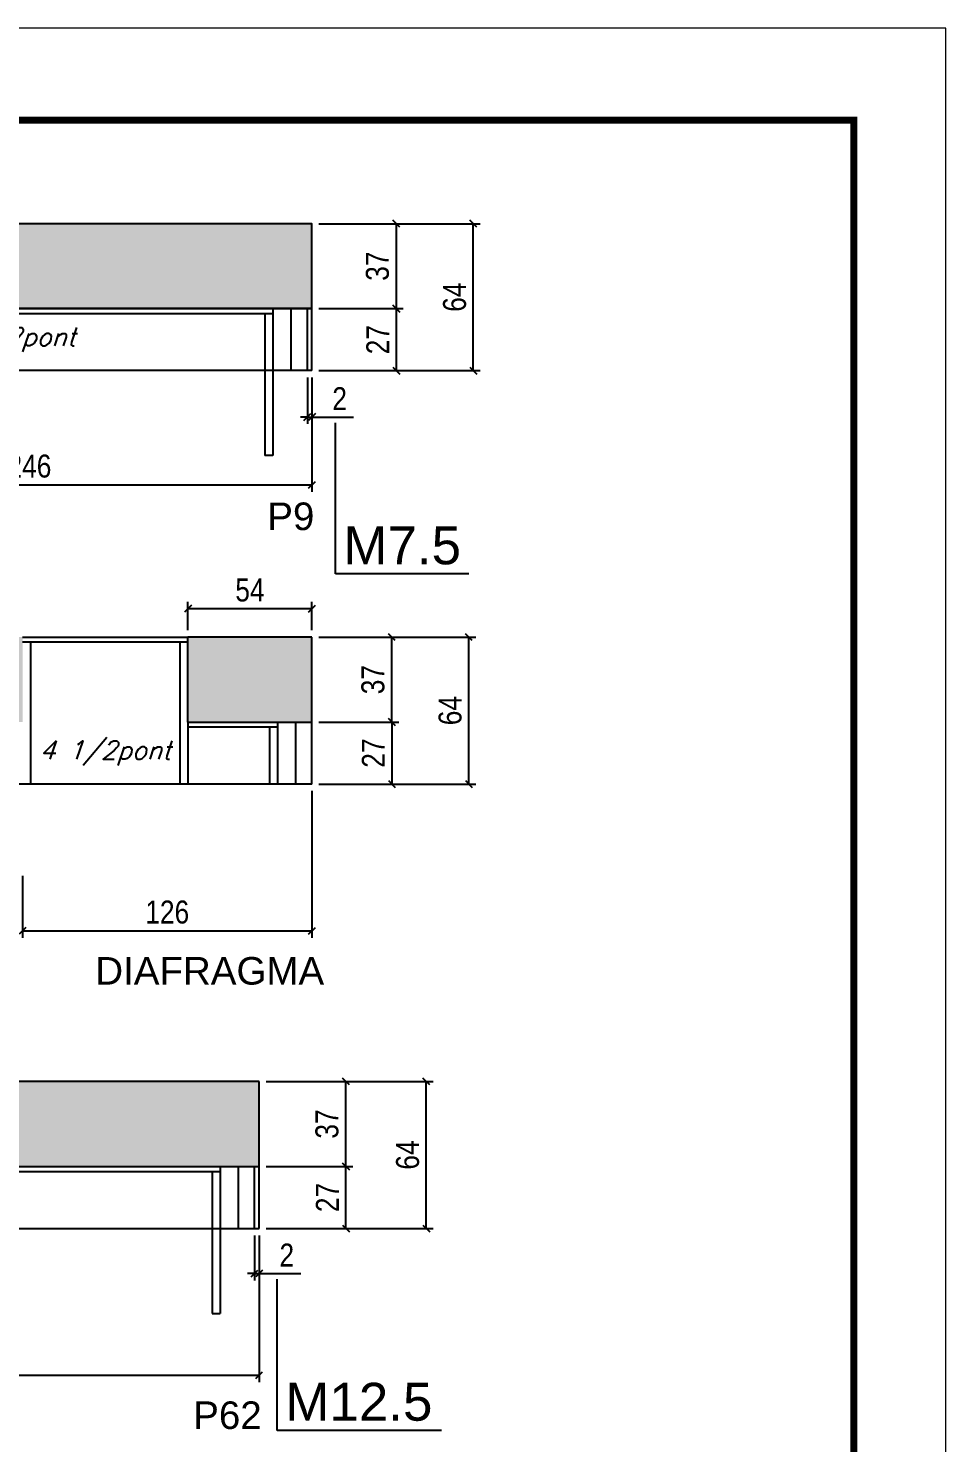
# Model space of a CAD drawing. Extents: x 3309 to 9590, y -2522 to 14608.
# Drawn here: x 4395 to 4794, y 10546 to 11162 of the extents above; entities that cross this region are included whole.
import ezdxf

# ---------------------------------------------------------------- set-up
doc = ezdxf.new("R2010")
doc.units = 0
doc.linetypes.add('DASHED', pattern=[0.75, 0.5, -0.25])
for name, color, linetype in [('5', 5, 'Continuous'), ('COTA', 241, 'Continuous'), ('NOMENCLATURA', 7, 'Continuous'), ('Painéis', 200, 'Continuous'), ('SARR_2.2x7', 40, 'Continuous'), ('SARR_3.5x7', 81, 'Continuous'), ('texto', 7, 'Continuous')]:
    doc.layers.add(name, color=color, linetype=linetype)
doc.layers.add('Folhas', color=255, linetype='Continuous', lineweight=9)
doc.layers.add('SARRAFO DE PRESSAO', color=251, linetype='DASHED', lineweight=9)
doc.styles.add('COTA TECNICA', font='techl___.ttf', dxfattribs={"height": 10})
doc.styles.add('Romans', font='romans.shx')
doc.styles.get("Standard").update_dxf_attribs({"font": 'arial.ttf'})
doc.dimstyles.new('PAINEL', dxfattribs={"dimtxt": 10, "dimasz": 3, "dimexe": 3, "dimexo": 3, "dimgap": 3, "dimtad": 1, "dimdec": 1, "dimzin": 12, "dimdsep": 46, "dimtxsty": 'COTA TECNICA', "dimblk1": 'OBLIQUE', "dimblk2": 'OBLIQUE', "dimsah": 1, "dimcen": 0.9, "dimclrd": 4, "dimclre": 4, "dimclrt": 240, "dimadec": 1, "dimazin": 3, "dimtfac": 1, "dimtdec": 1, "dimtmove": 0, "dimatfit": 3, "dimfxl": 1, "dimtolj": 1, "dimtzin": 12, "dimarcsym": 0})

# ---------------------------------------------------------------- blocks, each defined once
blk = doc.blocks.new('9999999999')
at = {"layer": 'Folhas'}
blk.add_lwpolyline([(98138.98, 34190.21), (99623.98, 34190.21), (99623.98, 35240.21), (98138.98, 35240.21)], close=True, dxfattribs=at)
at = {"layer": 'Folhas', "color": 30, "const_width": 3}
blk.add_lwpolyline([(98213.98, 34230.21), (99583.98, 34230.21), (99583.98, 35200.21), (98213.98, 35200.21)], close=True, dxfattribs=at)
blk = doc.blocks.new('_Oblique')
at = {"color": 0, "linetype": 'ByBlock', "lineweight": -2}
blk.add_line((-0.5, -0.5), (0.5, 0.5), dxfattribs=at)
blk = doc.blocks.new('*D425')
at = {"layer": 'COTA', "color": 4, "lineweight": -2, "transparency": 16777216}
for p, q in [((4521.45, 11040.05), (4558.21, 11040.05)), ((4555.21, 11013.05), (4555.21, 11040.05)), ((4521.45, 11013.05), (4558.21, 11013.05))]:
    blk.add_line(p, q, dxfattribs=at)
at = {"layer": 'Defpoints', "color": 0, "transparency": 16777216}
for p in [(4518.45, 11040.05), (4555.21, 11040.05), (4518.45, 11013.05)]:
    blk.add_point(p, dxfattribs=at)
at = {"layer": 'COTA', "color": 4, "lineweight": -2, "transparency": 16777216, "xscale": 3, "yscale": 3, "zscale": 3}
for p, rotation in [((4555.21, 11040.05), 90), ((4555.21, 11013.05), 270)]:
    blk.add_blockref('_Oblique', p, dxfattribs=dict(at, rotation=rotation))
at = {"layer": 'COTA', "color": 240, "transparency": 16777216, "insert": (4547.13, 11026.55), "char_height": 10, "attachment_point": 5, "rotation": 90, "style": 'COTA TECNICA'}
blk.add_mtext('\\A1;27', dxfattribs=at)
blk = doc.blocks.new('*D426')
at = {"layer": 'COTA', "color": 4, "lineweight": -2, "transparency": 16777216}
for p, q in [((4521.45, 11077.05), (4558.21, 11077.05)), ((4555.21, 11040.05), (4555.21, 11077.05)), ((4521.45, 11040.05), (4558.21, 11040.05))]:
    blk.add_line(p, q, dxfattribs=at)
at = {"layer": 'Defpoints', "color": 0, "transparency": 16777216}
for p in [(4518.45, 11077.05), (4555.21, 11077.05), (4518.45, 11040.05)]:
    blk.add_point(p, dxfattribs=at)
at = {"layer": 'COTA', "color": 4, "lineweight": -2, "transparency": 16777216, "xscale": 3, "yscale": 3, "zscale": 3}
for p, rotation in [((4555.21, 11077.05), 90), ((4555.21, 11040.05), 270)]:
    blk.add_blockref('_Oblique', p, dxfattribs=dict(at, rotation=rotation))
at = {"layer": 'COTA', "color": 240, "transparency": 16777216, "insert": (4546.99, 11058.55), "char_height": 10, "attachment_point": 5, "rotation": 90, "style": 'COTA TECNICA'}
blk.add_mtext('\\A1;37', dxfattribs=at)
blk = doc.blocks.new('*D427')
at = {"layer": 'COTA', "color": 4, "lineweight": -2, "transparency": 16777216}
for p, q in [((4518.45, 11010.05), (4518.45, 10960.34)), ((4272.45, 10975.34), (4272.45, 10960.34)), ((4272.45, 10963.34), (4518.45, 10963.34))]:
    blk.add_line(p, q, dxfattribs=at)
at = {"layer": 'Defpoints', "color": 0, "transparency": 16777216}
for p in [(4518.45, 11013.05), (4272.45, 10978.34), (4518.45, 10963.34)]:
    blk.add_point(p, dxfattribs=at)
at = {"layer": 'COTA', "color": 4, "lineweight": -2, "transparency": 16777216, "xscale": 3, "yscale": 3, "zscale": 3, "rotation": 180}
blk.add_blockref('_Oblique', (4272.45, 10963.34), dxfattribs=at)
at = {"layer": 'COTA', "color": 4, "lineweight": -2, "transparency": 16777216, "xscale": 3, "yscale": 3, "zscale": 3}
blk.add_blockref('_Oblique', (4518.45, 10963.34), dxfattribs=at)
at = {"layer": 'COTA', "color": 240, "transparency": 16777216, "insert": (4395.45, 10971.44), "char_height": 10, "attachment_point": 5, "style": 'COTA TECNICA'}
blk.add_mtext('\\A1;246', dxfattribs=at)
blk = doc.blocks.new('*D428')
at = {"layer": 'COTA', "color": 4, "lineweight": -2, "transparency": 16777216}
for p, q in [((4516.45, 11010.05), (4516.45, 10989.86)), ((4518.45, 11010.05), (4518.45, 10989.86)), ((4516.45, 10992.86), (4513.45, 10992.86)), ((4516.45, 10992.86), (4518.45, 10992.86)), ((4518.45, 10992.86), (4536.56, 10992.86))]:
    blk.add_line(p, q, dxfattribs=at)
at = {"layer": 'Defpoints', "color": 0, "transparency": 16777216}
for p in [(4516.45, 11013.05), (4518.45, 11013.05), (4518.45, 10992.86)]:
    blk.add_point(p, dxfattribs=at)
at = {"layer": 'COTA', "color": 4, "lineweight": -2, "transparency": 16777216, "xscale": 3, "yscale": 3, "zscale": 3}
blk.add_blockref('_Oblique', (4516.45, 10992.86), dxfattribs=at)
at = {"layer": 'COTA', "color": 4, "lineweight": -2, "transparency": 16777216, "xscale": 3, "yscale": 3, "zscale": 3, "rotation": 180}
blk.add_blockref('_Oblique', (4518.45, 10992.86), dxfattribs=at)
at = {"layer": 'COTA', "color": 240, "transparency": 16777216, "insert": (4530.51, 11000.86), "char_height": 10, "attachment_point": 5, "style": 'COTA TECNICA'}
blk.add_mtext('\\A1;2', dxfattribs=at)
blk = doc.blocks.new('*D429')
at = {"layer": 'COTA', "color": 4, "lineweight": -2, "transparency": 16777216}
for p, q in [((4521.45, 11077.05), (4591.7, 11077.05)), ((4588.7, 11013.05), (4588.7, 11077.05)), ((4521.45, 11013.05), (4591.7, 11013.05))]:
    blk.add_line(p, q, dxfattribs=at)
at = {"layer": 'Defpoints', "color": 0, "transparency": 16777216}
for p in [(4518.45, 11077.05), (4588.7, 11077.05), (4518.45, 11013.05)]:
    blk.add_point(p, dxfattribs=at)
at = {"layer": 'COTA', "color": 4, "lineweight": -2, "transparency": 16777216, "xscale": 3, "yscale": 3, "zscale": 3}
for p, rotation in [((4588.7, 11077.05), 90), ((4588.7, 11013.05), 270)]:
    blk.add_blockref('_Oblique', p, dxfattribs=dict(at, rotation=rotation))
at = {"layer": 'COTA', "color": 240, "transparency": 16777216, "insert": (4580.59, 11045.05), "char_height": 10, "attachment_point": 5, "rotation": 90, "style": 'COTA TECNICA'}
blk.add_mtext('\\A1;64', dxfattribs=at)
blk = doc.blocks.new('*D436')
at = {"layer": 'COTA', "color": 4, "lineweight": -2, "transparency": 16777216}
for p, q in [((4518.45, 10830.02), (4518.45, 10766.14)), ((4392.45, 10793.02), (4392.45, 10766.14)), ((4392.45, 10769.14), (4518.45, 10769.14))]:
    blk.add_line(p, q, dxfattribs=at)
at = {"layer": 'Defpoints', "color": 0, "transparency": 16777216}
for p in [(4518.45, 10833.02), (4392.45, 10796.02), (4518.45, 10769.14)]:
    blk.add_point(p, dxfattribs=at)
at = {"layer": 'COTA', "color": 4, "lineweight": -2, "transparency": 16777216, "xscale": 3, "yscale": 3, "zscale": 3, "rotation": 180}
blk.add_blockref('_Oblique', (4392.45, 10769.14), dxfattribs=at)
at = {"layer": 'COTA', "color": 4, "lineweight": -2, "transparency": 16777216, "xscale": 3, "yscale": 3, "zscale": 3}
blk.add_blockref('_Oblique', (4518.45, 10769.14), dxfattribs=at)
at = {"layer": 'COTA', "color": 240, "transparency": 16777216, "insert": (4455.45, 10777.24), "char_height": 10, "attachment_point": 5, "style": 'COTA TECNICA'}
blk.add_mtext('\\A1;126', dxfattribs=at)
blk = doc.blocks.new('*D437')
at = {"layer": 'COTA', "color": 4, "lineweight": -2, "transparency": 16777216}
for p, q in [((4521.45, 10897.02), (4589.74, 10897.02)), ((4586.74, 10833.02), (4586.74, 10897.02)), ((4521.45, 10833.02), (4589.74, 10833.02))]:
    blk.add_line(p, q, dxfattribs=at)
at = {"layer": 'Defpoints', "color": 0, "transparency": 16777216}
for p in [(4518.45, 10897.02), (4586.74, 10897.02), (4518.45, 10833.02)]:
    blk.add_point(p, dxfattribs=at)
at = {"layer": 'COTA', "color": 4, "lineweight": -2, "transparency": 16777216, "xscale": 3, "yscale": 3, "zscale": 3}
for p, rotation in [((4586.74, 10897.02), 90), ((4586.74, 10833.02), 270)]:
    blk.add_blockref('_Oblique', p, dxfattribs=dict(at, rotation=rotation))
at = {"layer": 'COTA', "color": 240, "transparency": 16777216, "insert": (4578.64, 10865.02), "char_height": 10, "attachment_point": 5, "rotation": 90, "style": 'COTA TECNICA'}
blk.add_mtext('\\A1;64', dxfattribs=at)
blk = doc.blocks.new('*D438')
at = {"layer": 'COTA', "color": 4, "lineweight": -2, "transparency": 16777216}
for p, q in [((4464.45, 10900.02), (4464.45, 10912.38)), ((4518.45, 10909.38), (4464.45, 10909.38)), ((4518.45, 10900.02), (4518.45, 10912.38))]:
    blk.add_line(p, q, dxfattribs=at)
at = {"layer": 'Defpoints', "color": 0, "transparency": 16777216}
for p in [(4464.45, 10909.38), (4464.45, 10897.02), (4518.45, 10897.02)]:
    blk.add_point(p, dxfattribs=at)
at = {"layer": 'COTA', "color": 4, "lineweight": -2, "transparency": 16777216, "xscale": 3, "yscale": 3, "zscale": 3, "rotation": 180}
blk.add_blockref('_Oblique', (4464.45, 10909.38), dxfattribs=at)
at = {"layer": 'COTA', "color": 4, "lineweight": -2, "transparency": 16777216, "xscale": 3, "yscale": 3, "zscale": 3}
blk.add_blockref('_Oblique', (4518.45, 10909.38), dxfattribs=at)
at = {"layer": 'COTA', "color": 240, "transparency": 16777216, "insert": (4491.45, 10917.49), "char_height": 10, "attachment_point": 5, "style": 'COTA TECNICA'}
blk.add_mtext('\\A1;54', dxfattribs=at)
blk = doc.blocks.new('*D439')
at = {"layer": 'COTA', "color": 4, "lineweight": -2, "transparency": 16777216}
for p, q in [((4521.45, 10897.02), (4556.25, 10897.02)), ((4553.25, 10860.02), (4553.25, 10897.02)), ((4521.45, 10860.02), (4556.25, 10860.02))]:
    blk.add_line(p, q, dxfattribs=at)
at = {"layer": 'Defpoints', "color": 0, "transparency": 16777216}
for p in [(4518.45, 10897.02), (4553.25, 10897.02), (4518.45, 10860.02)]:
    blk.add_point(p, dxfattribs=at)
at = {"layer": 'COTA', "color": 4, "lineweight": -2, "transparency": 16777216, "xscale": 3, "yscale": 3, "zscale": 3}
for p, rotation in [((4553.25, 10897.02), 90), ((4553.25, 10860.02), 270)]:
    blk.add_blockref('_Oblique', p, dxfattribs=dict(at, rotation=rotation))
at = {"layer": 'COTA', "color": 240, "transparency": 16777216, "insert": (4545.03, 10878.52), "char_height": 10, "attachment_point": 5, "rotation": 90, "style": 'COTA TECNICA'}
blk.add_mtext('\\A1;37', dxfattribs=at)
blk = doc.blocks.new('*D440')
at = {"layer": 'COTA', "color": 4, "lineweight": -2, "transparency": 16777216}
for p, q in [((4521.45, 10860.02), (4556.25, 10860.02)), ((4553.25, 10860.02), (4553.25, 10833.02)), ((4521.45, 10833.02), (4556.25, 10833.02))]:
    blk.add_line(p, q, dxfattribs=at)
at = {"layer": 'Defpoints', "color": 0, "transparency": 16777216}
for p in [(4518.45, 10860.02), (4518.45, 10833.02), (4553.25, 10833.02)]:
    blk.add_point(p, dxfattribs=at)
at = {"layer": 'COTA', "color": 4, "lineweight": -2, "transparency": 16777216, "xscale": 3, "yscale": 3, "zscale": 3}
for p, rotation in [((4553.25, 10860.02), 90), ((4553.25, 10833.02), 270)]:
    blk.add_blockref('_Oblique', p, dxfattribs=dict(at, rotation=rotation))
at = {"layer": 'COTA', "color": 240, "transparency": 16777216, "insert": (4545.18, 10846.52), "char_height": 10, "attachment_point": 5, "rotation": 90, "style": 'COTA TECNICA'}
blk.add_mtext('\\A1;27', dxfattribs=at)
blk = doc.blocks.new('*D482')
at = {"layer": 'COTA', "color": 4, "linetype": 'ByBlock', "lineweight": -2, "transparency": 16777216}
for p, q in [((4495.45, 10636.51), (4495.45, 10572.63)), ((4249.45, 10599.51), (4249.45, 10572.63)), ((4249.45, 10575.63), (4495.45, 10575.63))]:
    blk.add_line(p, q, dxfattribs=at)
at = {"layer": 'Defpoints', "color": 0, "linetype": 'ByBlock', "transparency": 16777216}
for p in [(4495.45, 10639.51), (4249.45, 10602.51), (4495.45, 10575.63)]:
    blk.add_point(p, dxfattribs=at)
at = {"layer": 'COTA', "color": 4, "linetype": 'ByBlock', "lineweight": -2, "transparency": 16777216, "xscale": 3, "yscale": 3, "zscale": 3, "rotation": 180}
blk.add_blockref('_Oblique', (4249.45, 10575.63), dxfattribs=at)
at = {"layer": 'COTA', "color": 4, "linetype": 'ByBlock', "lineweight": -2, "transparency": 16777216, "xscale": 3, "yscale": 3, "zscale": 3}
blk.add_blockref('_Oblique', (4495.45, 10575.63), dxfattribs=at)
at = {"layer": 'COTA', "color": 240, "linetype": 'ByBlock', "transparency": 16777216, "insert": (4372.45, 10583.73), "char_height": 10, "attachment_point": 5, "style": 'COTA TECNICA'}
blk.add_mtext('\\A1;246', dxfattribs=at)
blk = doc.blocks.new('*D490')
at = {"layer": 'COTA', "color": 4, "lineweight": -2, "transparency": 16777216}
for p, q in [((4493.45, 10636.51), (4493.45, 10616.94)), ((4495.45, 10636.51), (4495.45, 10616.94)), ((4493.45, 10619.94), (4490.45, 10619.94)), ((4493.45, 10619.94), (4495.45, 10619.94)), ((4495.45, 10619.94), (4513.56, 10619.94))]:
    blk.add_line(p, q, dxfattribs=at)
at = {"layer": 'Defpoints', "color": 0, "transparency": 16777216}
for p in [(4493.45, 10639.51), (4495.45, 10639.51), (4495.45, 10619.94)]:
    blk.add_point(p, dxfattribs=at)
at = {"layer": 'COTA', "color": 4, "lineweight": -2, "transparency": 16777216, "xscale": 3, "yscale": 3, "zscale": 3}
blk.add_blockref('_Oblique', (4493.45, 10619.94), dxfattribs=at)
at = {"layer": 'COTA', "color": 4, "lineweight": -2, "transparency": 16777216, "xscale": 3, "yscale": 3, "zscale": 3, "rotation": 180}
blk.add_blockref('_Oblique', (4495.45, 10619.94), dxfattribs=at)
at = {"layer": 'COTA', "color": 240, "transparency": 16777216, "insert": (4507.51, 10627.94), "char_height": 10, "attachment_point": 5, "style": 'COTA TECNICA'}
blk.add_mtext('\\A1;2', dxfattribs=at)
blk = doc.blocks.new('*D488')
at = {"layer": 'COTA', "color": 4, "lineweight": -2, "transparency": 16777216}
for p, q in [((4498.45, 10666.51), (4536.24, 10666.51)), ((4533.24, 10639.51), (4533.24, 10666.51)), ((4498.45, 10639.51), (4536.24, 10639.51))]:
    blk.add_line(p, q, dxfattribs=at)
at = {"layer": 'Defpoints', "color": 0, "transparency": 16777216}
for p in [(4495.45, 10666.51), (4533.24, 10666.51), (4495.45, 10639.51)]:
    blk.add_point(p, dxfattribs=at)
at = {"layer": 'COTA', "color": 4, "lineweight": -2, "transparency": 16777216, "xscale": 3, "yscale": 3, "zscale": 3}
for p, rotation in [((4533.24, 10666.51), 90), ((4533.24, 10639.51), 270)]:
    blk.add_blockref('_Oblique', p, dxfattribs=dict(at, rotation=rotation))
at = {"layer": 'COTA', "color": 240, "transparency": 16777216, "insert": (4525.17, 10653.01), "char_height": 10, "attachment_point": 5, "rotation": 90, "style": 'COTA TECNICA'}
blk.add_mtext('\\A1;27', dxfattribs=at)
blk = doc.blocks.new('*D489')
at = {"layer": 'COTA', "color": 4, "lineweight": -2, "transparency": 16777216}
for p, q in [((4498.45, 10703.51), (4536.24, 10703.51)), ((4533.24, 10666.51), (4533.24, 10703.51)), ((4498.45, 10666.51), (4536.24, 10666.51))]:
    blk.add_line(p, q, dxfattribs=at)
at = {"layer": 'Defpoints', "color": 0, "transparency": 16777216}
for p in [(4495.45, 10703.51), (4533.24, 10703.51), (4495.45, 10666.51)]:
    blk.add_point(p, dxfattribs=at)
at = {"layer": 'COTA', "color": 4, "lineweight": -2, "transparency": 16777216, "xscale": 3, "yscale": 3, "zscale": 3}
for p, rotation in [((4533.24, 10703.51), 90), ((4533.24, 10666.51), 270)]:
    blk.add_blockref('_Oblique', p, dxfattribs=dict(at, rotation=rotation))
at = {"layer": 'COTA', "color": 240, "transparency": 16777216, "insert": (4525.02, 10685.01), "char_height": 10, "attachment_point": 5, "rotation": 90, "style": 'COTA TECNICA'}
blk.add_mtext('\\A1;37', dxfattribs=at)
blk = doc.blocks.new('*D507')
at = {"layer": 'COTA', "color": 4, "lineweight": -2, "transparency": 16777216}
for p, q in [((4498.45, 10703.51), (4571.23, 10703.51)), ((4568.23, 10639.51), (4568.23, 10703.51)), ((4498.45, 10639.51), (4571.23, 10639.51))]:
    blk.add_line(p, q, dxfattribs=at)
at = {"layer": 'Defpoints', "color": 0, "transparency": 16777216}
for p in [(4495.45, 10703.51), (4568.23, 10703.51), (4495.45, 10639.51)]:
    blk.add_point(p, dxfattribs=at)
at = {"layer": 'COTA', "color": 4, "lineweight": -2, "transparency": 16777216, "xscale": 3, "yscale": 3, "zscale": 3}
for p, rotation in [((4568.23, 10703.51), 90), ((4568.23, 10639.51), 270)]:
    blk.add_blockref('_Oblique', p, dxfattribs=dict(at, rotation=rotation))
at = {"layer": 'COTA', "color": 240, "transparency": 16777216, "insert": (4560.13, 10671.51), "char_height": 10, "attachment_point": 5, "rotation": 90, "style": 'COTA TECNICA'}
blk.add_mtext('\\A1;64', dxfattribs=at)

msp = doc.modelspace()

# ---------------------------------------------------------------- hatches: boundary and pattern name
at = {"layer": 'COTA'}
h = msp.add_hatch(dxfattribs=at)
h.set_pattern_fill('AR-CONC', color=256, scale=0.03)
h.set_pattern_definition([(50, (-1602.269, -1959.5494), (5.46554, -0.4781726), [0.5715, -6.2865]), (355, (-1602.269, -1959.5494), (-1.0573026, 5.7317054), [0.4572, -5.0292175]), (100.451445, (-1601.8136, -1959.5893), (4.4082374, 5.2535326), [0.4857003, -5.3427073]), (46.1842, (-1602.269, -1958.0254), (8.1323712, -1.2612698), [0.85725, -9.42975]), (96.63556, (-1601.5914, -1958.1305), (7.122124, 7.4227837), [0.7285507, -8.0140682]), (351.18415, (-1602.269, -1958.0254), (7.122124, 7.4227837), [0.685799, -7.543792]), (21, (-1601.507, -1958.4064), (4.5484317, -3.067956), [0.5715, -6.2865]), (326, (-1601.507, -1958.4064), (1.8540609, 5.525639), [0.4572, -5.0292]), (71.451445, (-1601.128, -1958.662), (6.4024926, 2.457683), [0.4857003, -5.3426981]), (37.5, (-1602.2691, -1959.5494), (0.0926581, 2.53665117), [0, -4.96824, 0, -5.1054, 0, -5.04825]), (7.5, (-1602.269, -1959.5494), (2.0045899, 3.00541724), [0, -2.91084, 0, -4.85394, 0, -1.92405]), (327.5, (-1603.9684, -1959.5494), (4.06771786, -0.17186232), [0, -1.905, 0, -5.9436, 0, -7.8867]), (317.5, (-1604.7304, -1959.5494), (4.4438754, 0.7627947), [0, -2.4765, 0, -3.94716, 0, -5.6007])])
h.paths.add_polyline_path([(4518.45, 11040.05), (4518.45, 11077.05), (3833.45, 11077.05), (3833.45, 11040.05)])
h = msp.add_hatch(dxfattribs=at)
h.set_pattern_fill('AR-CONC', color=256, scale=0.03)
h.set_pattern_definition([(50, (0, 53.233), (5.46554, -0.4781726), [0.5715, -6.2865]), (355, (0, 53.233), (-1.0573026, 5.7317054), [0.4572, -5.0292175]), (100.451445, (0.4555, 53.193), (4.4082374, 5.2535326), [0.4857003, -5.3427073]), (46.1842, (0, 54.757), (8.1323712, -1.26127), [0.85725, -9.42975]), (96.63556, (0.678, 54.652), (7.122124, 7.422784), [0.7285507, -8.014068]), (351.18415, (0, 54.757), (7.122124, 7.422784), [0.685799, -7.543792]), (21, (0.762, 54.376), (4.5484317, -3.067956), [0.5715, -6.2865]), (326, (0.762, 54.376), (1.8540609, 5.525639), [0.4572, -5.0292]), (71.451445, (1.141, 54.12), (6.4024926, 2.457683), [0.4857003, -5.342698]), (37.5, (0, 53.2328), (0.0926581, 2.53665117), [0, -4.96824, 0, -5.1054, 0, -5.04825]), (7.5, (0, 53.2328), (2.0045899, 3.00541724), [0, -2.91084, 0, -4.85394, 0, -1.92405]), (327.5, (-1.6993, 53.2328), (4.06771786, -0.17186232), [0, -1.905, 0, -5.9436, 0, -7.8867]), (317.5, (-2.4613, 53.2328), (4.4438754, 0.7627947), [0, -2.4765, 0, -3.94716, 0, -5.6007])])
h.paths.add_polyline_path([(4464.45, 10897.02), (4464.45, 10860.02), (4518.45, 10860.02), (4518.45, 10897.02)])
h.paths.add_polyline_path([(4392.45, 10860.02), (4392.45, 10897.02), (3833.45, 10897.02), (3833.45, 10860.02)])
h = msp.add_hatch(dxfattribs=at)
h.set_pattern_fill('AR-CONC', color=256, scale=0.03)
h.set_pattern_definition([(50, (0, -140.277), (5.46554, -0.4781726), [0.5715, -6.2865]), (355, (0, -140.277), (-1.0573026, 5.7317054), [0.4572, -5.0292175]), (100.451445, (0.4555, -140.317), (4.4082374, 5.2535326), [0.4857003, -5.3427073]), (46.1842, (0, -138.753), (8.1323712, -1.26127), [0.85725, -9.42975]), (96.63556, (0.678, -138.858), (7.122124, 7.422784), [0.7285507, -8.014068]), (351.18415, (0, -138.753), (7.122124, 7.422784), [0.685799, -7.543792]), (21, (0.762, -139.134), (4.5484317, -3.067956), [0.5715, -6.2865]), (326, (0.762, -139.134), (1.8540609, 5.525639), [0.4572, -5.0292]), (71.451445, (1.141, -139.39), (6.4024926, 2.457683), [0.4857003, -5.342698]), (37.5, (0, -140.2772), (0.0926581, 2.53665117), [0, -4.96824, 0, -5.1054, 0, -5.04825]), (7.5, (0, -140.2772), (2.0045899, 3.00541724), [0, -2.91084, 0, -4.85394, 0, -1.92405]), (327.5, (-1.6993, -140.2772), (4.06771786, -0.17186232), [0, -1.905, 0, -5.9436, 0, -7.8867]), (317.5, (-2.4613, -140.2772), (4.4438754, 0.7627947), [0, -2.4765, 0, -3.94716, 0, -5.6007])])
h.paths.add_polyline_path([(3833.45, 10703.51), (3833.45, 10666.51), (3887.45, 10666.51), (3887.45, 10703.51)])
h.paths.add_polyline_path([(4495.45, 10666.51), (4495.45, 10703.51), (3959.45, 10703.51), (3959.45, 10666.51)])

# ---------------------------------------------------------------- linework, layer by layer
for p, q in [((4501.45, 10976.05), (4497.95, 10976.05)), ((4518.45, 10897.02), (4464.45, 10897.02)), ((4518.45, 10860.02), (4518.45, 10897.02)), ((4464.45, 10860.02), (4464.45, 10833.02)), ((4495.45, 10703.51), (3959.45, 10703.51)), ((4495.45, 10666.51), (4495.45, 10703.51)), ((4474.95, 10602.51), (4478.45, 10602.51))]:
    msp.add_line(p, q, dxfattribs=at)
msp.add_lwpolyline([(3833.45, 11040.05), (4518.45, 11040.05), (4518.45, 11077.05), (3833.45, 11077.05)], close=True, dxfattribs=at)
at = {"layer": 'NOMENCLATURA', "linetype": 'Continuous'}
for p, q in [((4528.65, 10924.54), (4528.65, 10990.35)), ((4586.73, 10924.54), (4528.65, 10924.54)), ((4503.37, 10551.62), (4503.37, 10617.43)), ((4574.92, 10551.62), (4503.37, 10551.62))]:
    msp.add_line(p, q, dxfattribs=at)
at = {"layer": 'Painéis', "linetype": 'ByBlock'}
for p, q in [((4518.45, 11040.05), (3833.45, 11040.05)), ((4516.45, 11013.05), (4516.45, 11040.05)), ((4518.45, 11013.05), (4518.45, 11040.05)), ((4518.45, 11013.05), (3833.45, 11013.05)), ((4392.45, 10897.02), (4464.45, 10897.02)), ((4464.45, 10860.02), (4464.45, 10897.02)), ((4464.45, 10860.02), (4518.45, 10860.02)), ((4518.45, 10833.02), (4518.45, 10860.02)), ((4518.45, 10833.02), (3833.45, 10833.02)), ((3959.45, 10666.51), (4495.45, 10666.51)), ((4493.45, 10639.51), (4493.45, 10666.51)), ((4495.45, 10639.51), (4495.45, 10666.51)), ((3833.45, 10639.51), (4495.45, 10639.51))]:
    msp.add_line(p, q, dxfattribs=at)
at = {"layer": 'SARR_2.2x7', "linetype": 'Continuous'}
for p, q in [((4501.45, 11037.85), (4272.45, 11037.85)), ((4509.45, 11013.05), (4509.45, 11040.05)), ((4464.45, 10894.82), (4392.45, 10894.82)), ((4511.45, 10833.02), (4511.45, 10860.02)), ((4503.45, 10857.82), (4464.45, 10857.82)), ((4249.45, 10664.31), (4478.45, 10664.31)), ((4486.45, 10639.51), (4486.45, 10666.51))]:
    msp.add_line(p, q, dxfattribs=at)
at = {"layer": 'SARR_3.5x7'}
for p, q in [((4497.95, 11037.85), (4497.95, 10976.05)), ((4501.45, 11040.05), (4501.45, 10976.05)), ((4395.95, 10894.82), (4395.95, 10833.02)), ((4460.95, 10894.82), (4460.95, 10833.02)), ((4503.45, 10860.02), (4503.45, 10833.02)), ((4499.95, 10857.82), (4499.95, 10833.02)), ((4474.95, 10664.31), (4474.95, 10602.51)), ((4478.45, 10666.51), (4478.45, 10602.51))]:
    msp.add_line(p, q, dxfattribs=at)

# ---------------------------------------------------------------- block references
at = {"layer": 'SARRAFO DE PRESSAO', "color": 6, "linetype": 'ByBlock'}
msp.add_blockref('9999999999', (-94829.61, -24078.07), dxfattribs=at)

# ---------------------------------------------------------------- texts
at = {"layer": '5', "linetype": 'Continuous'}
for s, rotation, p in [('P9', 359.99996, (4499.01, 10943.64)), ('DIAFRAGMA', 0.00004, (4424.12, 10745.72)), ('P62', 0.00004, (4466.75, 10552.22))]:
    msp.add_text(s, height=12, rotation=rotation, dxfattribs=at).set_placement(p)
at = {"layer": 'NOMENCLATURA', "linetype": 'Continuous'}
for s, p in [('M7.5', (4532.13, 10928.73)), ('M12.5', (4506.85, 10555.82))]:
    msp.add_text(s, height=16.5, dxfattribs=at).set_placement(p)
at = {"layer": 'texto', "color": 2, "char_height": 8, "attachment_point": 5, "style": 'Romans'}
for s, insert in [('{\\Q19;\\C256;8 1/2pont}', (4386.95, 11026.55)), ('{\\Q19;\\C256;4 1/2pont}', (4428.45, 10846.52))]:
    msp.add_mtext(s, dxfattribs=dict(at, insert=insert))

# ---------------------------------------------------------------- dimensions: what is measured, and where the dimension line sits
at = {"layer": 'COTA'}
for base, p1, p2, angle, picture, middle in [((4555.21, 11077.05), (4518.45, 11040.05), (4518.45, 11077.05), 90, '*D426', (4546.99, 11058.55)), ((4588.7, 11077.05), (4518.45, 11013.05), (4518.45, 11077.05), 90, '*D429', (4580.59, 11045.05)), ((4555.21, 11040.05), (4518.45, 11013.05), (4518.45, 11040.05), 90, '*D425', (4547.13, 11026.55)), ((4586.74, 10897.02), (4518.45, 10833.02), (4518.45, 10897.02), 90, '*D437', (4578.64, 10865.02)), ((4553.25, 10897.02), (4518.45, 10860.02), (4518.45, 10897.02), 90, '*D439', (4545.03, 10878.52)), ((4553.25, 10833.02), (4518.45, 10860.02), (4518.45, 10833.02), 90, '*D440', (4545.18, 10846.52)), ((4533.24, 10703.51), (4495.45, 10666.51), (4495.45, 10703.51), 90, '*D489', (4525.02, 10685.01)), ((4568.23, 10703.51), (4495.45, 10639.51), (4495.45, 10703.51), 90, '*D507', (4560.13, 10671.51)), ((4533.24, 10666.51), (4495.45, 10639.51), (4495.45, 10666.51), 90, '*D488', (4525.17, 10653.01)), ((4495.45, 10619.94), (4493.45, 10639.51), (4495.45, 10639.51), 180, '*D490', (4507.51, 10627.94))]:
    dim = msp.add_linear_dim(base=base, p1=p1, p2=p2, angle=angle, dimstyle='PAINEL', dxfattribs=at)
    dim.commit()
    dim.dimension.update_dxf_attribs({"geometry": picture, "text_midpoint": middle})
for base, p1, p2, picture, middle in [((4518.45, 10963.34), (4272.45, 10978.34), (4518.45, 11013.05), '*D427', (4395.45, 10971.44)), ((4518.45, 10992.86), (4516.45, 11013.05), (4518.45, 11013.05), '*D428', (4530.51, 11000.86)), ((4464.45, 10909.38), (4518.45, 10897.02), (4464.45, 10897.02), '*D438', (4491.45, 10917.49)), ((4518.45, 10769.14), (4392.45, 10796.02), (4518.45, 10833.02), '*D436', (4455.45, 10777.24))]:
    dim = msp.add_linear_dim(base=base, p1=p1, p2=p2, dimstyle='PAINEL', dxfattribs=at)
    dim.commit()
    dim.dimension.update_dxf_attribs({"geometry": picture, "text_midpoint": middle})
at = {"layer": 'COTA', "linetype": 'ByBlock'}
dim = msp.add_linear_dim(base=(4495.45, 10575.63), p1=(4249.45, 10602.51), p2=(4495.45, 10639.51), angle=0, dimstyle='PAINEL', override={"dimtmove": 1}, dxfattribs=at)
dim.commit()
dim.dimension.update_dxf_attribs({"geometry": '*D482', "text_midpoint": (4372.45, 10583.73)})

doc.saveas('drawing.dxf')
